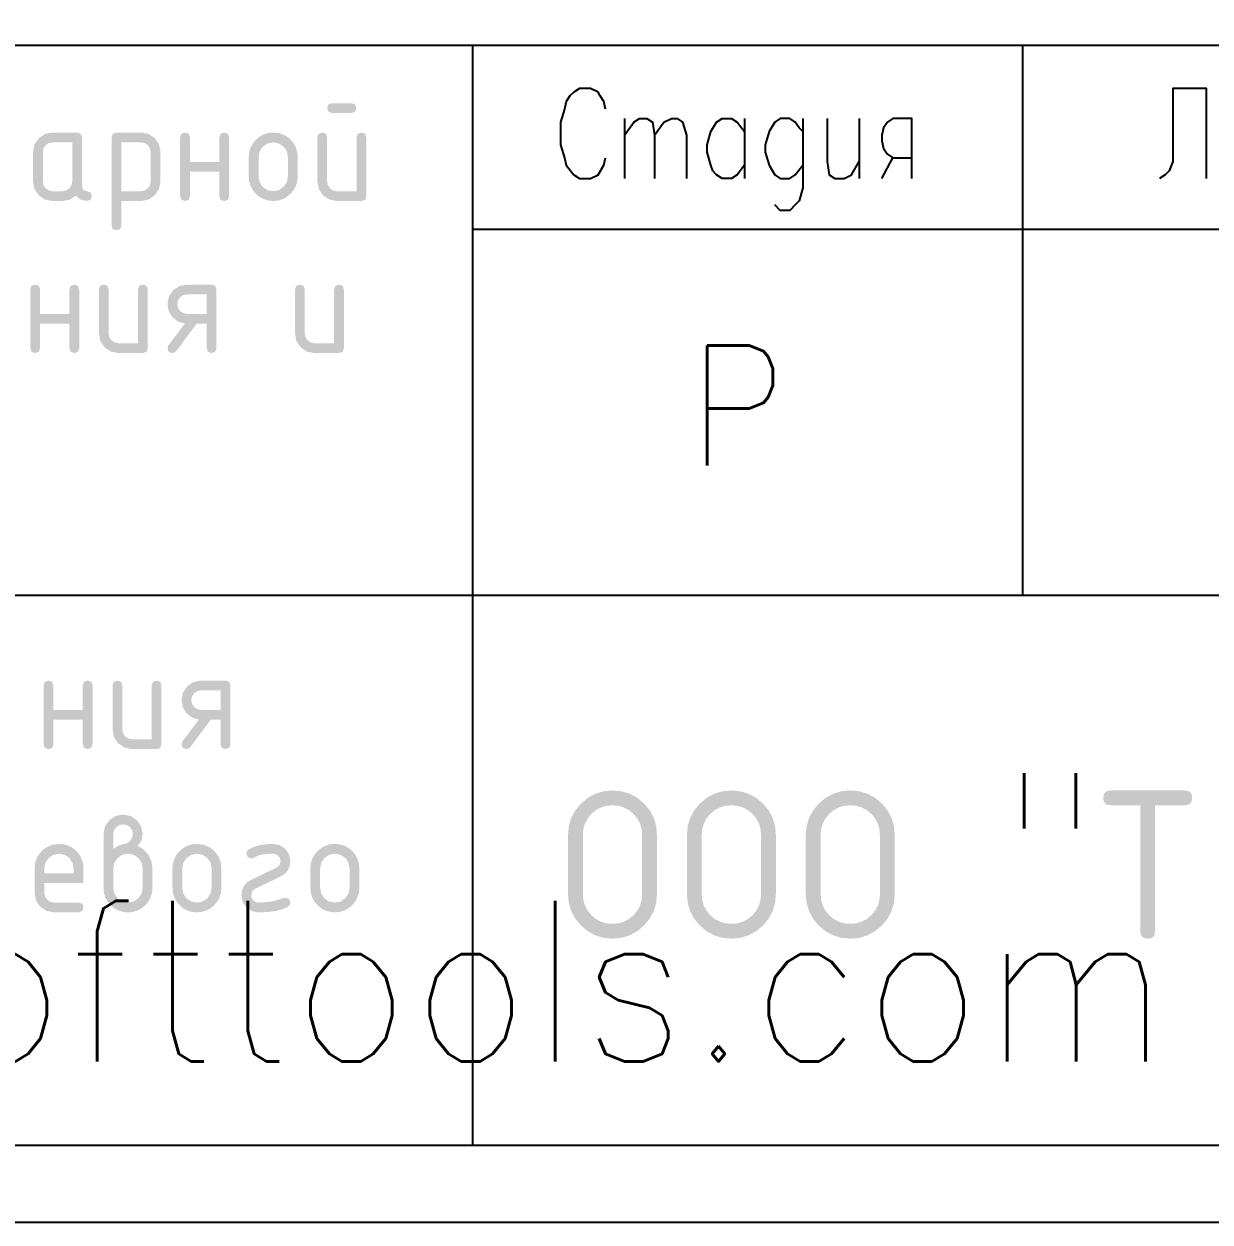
# Model space of a CAD drawing. Header units: millimetres. Extents: x 0 to 420, y 0 to 297.
# Drawn here: x 366.91 to 393.65, y 0 to 27.02 of the extents above; entities that cross this region are included whole.
import ezdxf

# ---------------------------------------------------------------- set-up
doc = ezdxf.new("R2010")
doc.units = ezdxf.units.MM
doc.layers.get('0').update_dxf_attribs({"linetype": 'CONTINUOUS'})
doc.styles.get("Standard").update_dxf_attribs({"font": 'STANDARD'})

# ---------------------------------------------------------------- blocks, each defined once
blk = doc.blocks.new('ABViewer')
at = {"color": 0, "true_color": 0x000001, "insert": (0, 0), "char_height": 0.05, "attachment_point": 1}
blk.add_mtext('ABViewer 16 trial version - www.cadsofttools.com', dxfattribs=at)

msp = doc.modelspace()

# ---------------------------------------------------------------- hatches: boundary and pattern name
at = {"true_color": 0x000007}
h = msp.add_hatch(color=0, dxfattribs=at)
h.paths.add_polyline_path([(374.630381, 24.463044), (374.630381, 23.139576), (374.602751, 23.056756), (374.520138, 23.029333), (373.968371, 23.029333), (373.797357, 23.061235), (373.655281, 23.157215), (373.559301, 23.299291), (373.527399, 23.470305), (373.527399, 24.463044), (373.554822, 24.545658), (373.637642, 24.573287), (373.720256, 24.545658), (373.747885, 24.463044), (373.747885, 23.470305), (373.764077, 23.386383), (373.812929, 23.314863), (373.884449, 23.266011), (373.968371, 23.249819), (374.409895, 23.249819), (374.409895, 24.463044), (374.437318, 24.545658), (374.520138, 24.573287), (374.602751, 24.545658)], flags=0)
h.paths.add_polyline_path([(374.297998, 25.014259), (373.858128, 25.014259), (373.775308, 25.041682), (373.747885, 25.124503), (373.775308, 25.207116), (373.858128, 25.234746), (374.297998, 25.234746), (374.380612, 25.207116), (374.408241, 25.124503), (374.380612, 25.041682)], flags=0)
h = msp.add_hatch(color=0, dxfattribs=at)
h.paths.add_polyline_path([(368.000144, 24.352801), (367.558621, 24.352801), (367.473803, 24.336678), (367.402627, 24.288309), (367.354258, 24.216927), (367.338135, 24.132315), (367.338135, 23.470305), (367.354327, 23.386383), (367.403178, 23.314863), (367.474698, 23.266011), (367.558621, 23.249819), (367.779658, 23.249819), (367.86427, 23.265942), (367.935652, 23.314312), (367.984021, 23.385487), (368.000144, 23.470305)], flags=0)
h.paths.add_polyline_path([(368.441117, 23.139576), (368.413487, 23.056756), (368.330874, 23.029333), (368.190796, 23.05841), (368.078417, 23.146191), (367.94268, 23.05841), (367.779658, 23.029333), (367.558621, 23.029333), (367.387606, 23.061235), (367.245531, 23.157215), (367.14955, 23.299291), (367.117649, 23.470305), (367.117649, 24.132315), (367.14955, 24.303123), (367.245531, 24.445405), (367.387606, 24.541179), (367.558621, 24.573287), (368.110387, 24.573287), (368.193001, 24.545658), (368.22063, 24.463044), (368.22063, 23.360062), (368.248053, 23.277242), (368.330874, 23.249819), (368.413487, 23.22219)], flags=0)
h = msp.add_hatch(color=0, dxfattribs=at)
h.paths.add_polyline_path([(368.887275, 24.463044), (368.914698, 24.545658), (368.997518, 24.573287), (369.549284, 24.573287), (369.720092, 24.541179), (369.862375, 24.445405), (369.958148, 24.303123), (369.990257, 24.132315), (369.990257, 23.470305), (369.958148, 23.300393), (369.862375, 23.157766), (369.720092, 23.061304), (369.549284, 23.029333), (369.107761, 23.029333), (369.107761, 22.478118), (369.080131, 22.395505), (368.997518, 22.367875), (368.914698, 22.395505), (368.887275, 22.478118)], flags=0)
h.paths.add_polyline_path([(369.107761, 24.352801), (369.107761, 23.249819), (369.549284, 23.249819), (369.633896, 23.265942), (369.705278, 23.314312), (369.753647, 23.385487), (369.769771, 23.470305), (369.769771, 24.132315), (369.753716, 24.217822), (369.70583, 24.28886), (369.634792, 24.336747), (369.549284, 24.352801)], flags=0)
for points in [[(370.654469, 23.690792), (370.654469, 23.139576), (370.626839, 23.056756), (370.544226, 23.029333), (370.461406, 23.056756), (370.433983, 23.139576), (370.433983, 24.463044), (370.461406, 24.545658), (370.544226, 24.573287), (370.626839, 24.545658), (370.654469, 24.463044), (370.654469, 23.911829), (371.316479, 23.911829), (371.316479, 24.463044), (371.343902, 24.545658), (371.426722, 24.573287), (371.509335, 24.545658), (371.536965, 24.463044), (371.536965, 23.139576), (371.509335, 23.056756), (371.426722, 23.029333), (371.343902, 23.056756), (371.316479, 23.139576), (371.316479, 23.690792)], [(367.275403, 20.261665), (367.275403, 19.710449), (367.247774, 19.627629), (367.16516, 19.600206), (367.08234, 19.627629), (367.054917, 19.710449), (367.054917, 21.033917), (367.08234, 21.116531), (367.16516, 21.14416), (367.247774, 21.116531), (367.275403, 21.033917), (367.275403, 20.482702), (367.937413, 20.482702), (367.937413, 21.033917), (367.964836, 21.116531), (368.047656, 21.14416), (368.130269, 21.116531), (368.157899, 21.033917), (368.157899, 19.710449), (368.130269, 19.627629), (368.047656, 19.600206), (367.964836, 19.627629), (367.937413, 19.710449), (367.937413, 20.261665)], [(369.704607, 21.033917), (369.704607, 19.710449), (369.676978, 19.627629), (369.594364, 19.600206), (369.042598, 19.600206), (368.871583, 19.632108), (368.729507, 19.728088), (368.633527, 19.870164), (368.601625, 20.041178), (368.601625, 21.033917), (368.629048, 21.116531), (368.711869, 21.14416), (368.794482, 21.116531), (368.822112, 21.033917), (368.822112, 20.041178), (368.838304, 19.957256), (368.887155, 19.885736), (368.958675, 19.836884), (369.042598, 19.820692), (369.484121, 19.820692), (369.484121, 21.033917), (369.511544, 21.116531), (369.594364, 21.14416), (369.676978, 21.116531)], [(374.125243, 21.033917), (374.125243, 19.710449), (374.097613, 19.627629), (374.015, 19.600206), (373.463233, 19.600206), (373.292219, 19.632108), (373.150143, 19.728088), (373.054163, 19.870164), (373.022261, 20.041178), (373.022261, 21.033917), (373.049684, 21.116531), (373.132504, 21.14416), (373.215118, 21.116531), (373.242747, 21.033917), (373.242747, 20.041178), (373.258939, 19.957256), (373.307791, 19.885736), (373.379311, 19.836884), (373.463233, 19.820692), (373.904757, 19.820692), (373.904757, 21.033917), (373.93218, 21.116531), (374.015, 21.14416), (374.097613, 21.116531)], [(367.576031, 11.32895), (367.576031, 10.777735), (367.548402, 10.694915), (367.465788, 10.667492), (367.382968, 10.694915), (367.355545, 10.777735), (367.355545, 12.101203), (367.382968, 12.183816), (367.465788, 12.211446), (367.548402, 12.183816), (367.576031, 12.101203), (367.576031, 11.549988), (368.238041, 11.549988), (368.238041, 12.101203), (368.265464, 12.183816), (368.348284, 12.211446), (368.430897, 12.183816), (368.458527, 12.101203), (368.458527, 10.777735), (368.430897, 10.694915), (368.348284, 10.667492), (368.265464, 10.694915), (368.238041, 10.777735), (368.238041, 11.32895)], [(370.013006, 12.101203), (370.013006, 10.777735), (369.985376, 10.694915), (369.902763, 10.667492), (369.350996, 10.667492), (369.179982, 10.699394), (369.037906, 10.795374), (368.941925, 10.93745), (368.910024, 11.108464), (368.910024, 12.101203), (368.937447, 12.183816), (369.020267, 12.211446), (369.10288, 12.183816), (369.13051, 12.101203), (369.13051, 11.108464), (369.146702, 11.024542), (369.195553, 10.953021), (369.267074, 10.90417), (369.350996, 10.887978), (369.79252, 10.887978), (369.79252, 12.101203), (369.819943, 12.183816), (369.902763, 12.211446), (369.985376, 12.183816)], [(391.242856, 9.567207), (391.253304, 9.640278), (391.28468, 9.692471), (391.337037, 9.723787), (391.410426, 9.734225), (393.081159, 9.734225), (393.154316, 9.723787), (393.206699, 9.692471), (393.238204, 9.640278), (393.248729, 9.567207), (393.238204, 9.493818), (393.206699, 9.441461), (393.154316, 9.410085), (393.081159, 9.399638), (392.413086, 9.399638), (392.413086, 6.558674), (392.402648, 6.485604), (392.371332, 6.433411), (392.319139, 6.402095), (392.246068, 6.391656), (392.172679, 6.402095), (392.120322, 6.433411), (392.088946, 6.485604), (392.078499, 6.558674), (392.078499, 9.399638), (391.410426, 9.399638), (391.337037, 9.410085), (391.28468, 9.441461), (391.253304, 9.493818)], [(372.807595, 7.315052), (372.890208, 7.287422), (372.917838, 7.204809), (372.902266, 7.14824), (372.856102, 7.106141), (372.73548, 7.052691), (372.586075, 7.014639), (372.407834, 6.991885), (372.200707, 6.984323), (372.052016, 7.012435), (371.927304, 7.096771), (371.842968, 7.221483), (371.814856, 7.370173), (371.828611, 7.482837), (371.869909, 7.578602), (371.938802, 7.65752), (372.035342, 7.719644), (372.606952, 7.995251), (372.674683, 8.053542), (372.697352, 8.142426), (372.685087, 8.205609), (372.648845, 8.259284), (372.59517, 8.295526), (372.531987, 8.307791), (372.367449, 8.301727), (372.252521, 8.284088), (372.173559, 8.256527), (372.087156, 8.210777), (372.035342, 8.197547), (371.958172, 8.23062), (371.925099, 8.307791), (371.939637, 8.361879), (371.983528, 8.404804), (372.090386, 8.458746), (372.21745, 8.49734), (372.364667, 8.520534), (372.531987, 8.528277), (372.680402, 8.499889), (372.804839, 8.415277), (372.88945, 8.290841), (372.917838, 8.142426), (372.903902, 8.029453), (372.862165, 7.933584), (372.792729, 7.854769), (372.695698, 7.792955), (372.129049, 7.520655), (372.058631, 7.460297), (372.035342, 7.370173), (372.0474, 7.306577), (372.083849, 7.253316), (372.13711, 7.216867), (372.200707, 7.204809), (372.503048, 7.230165), (372.765702, 7.306784)]]:
    msp.add_hatch(color=0, dxfattribs=at).paths.add_polyline_path(points, flags=0)
h = msp.add_hatch(color=0, dxfattribs=at)
h.paths.add_polyline_path([(371.980691, 23.580549), (371.980691, 24.022072), (371.990725, 24.132031), (372.020861, 24.23367), (372.071151, 24.326937), (372.141646, 24.411781), (372.226499, 24.482363), (372.319826, 24.532842), (372.421629, 24.563167), (372.531906, 24.573287), (372.643527, 24.563271), (372.746053, 24.533255), (372.839484, 24.483293), (372.92382, 24.413435), (372.993678, 24.329107), (373.043641, 24.235737), (373.073656, 24.133374), (373.083673, 24.022072), (373.083673, 23.580549), (373.073553, 23.470271), (373.043227, 23.368468), (372.992748, 23.275141), (372.922167, 23.190288), (372.837314, 23.119793), (372.743986, 23.069503), (372.642184, 23.039367), (372.531906, 23.029333), (372.421629, 23.039367), (372.319826, 23.069503), (372.226499, 23.119793), (372.141646, 23.190288), (372.071151, 23.275141), (372.020861, 23.368468), (371.990725, 23.470271)], flags=0)
h.paths.add_polyline_path([(372.863187, 23.580549), (372.863187, 24.022072), (372.838864, 24.148645), (372.766173, 24.255787), (372.658961, 24.328479), (372.531906, 24.352801), (372.40492, 24.328479), (372.298191, 24.255787), (372.225293, 24.148645), (372.201177, 24.022072), (372.201177, 23.580549), (372.225155, 23.452391), (372.297089, 23.345731), (372.403749, 23.273797), (372.531906, 23.249819), (372.658961, 23.273935), (372.766173, 23.346833), (372.838864, 23.453562)], flags=0)
h = msp.add_hatch(color=0, dxfattribs=at)
h.paths.add_polyline_path([(370.540799, 20.264972), (370.385081, 20.310861), (370.259128, 20.408839), (370.176032, 20.544025), (370.148334, 20.703188), (370.180235, 20.873996), (370.276216, 21.016278), (370.418291, 21.112052), (370.589306, 21.14416), (371.141072, 21.14416), (371.223686, 21.116531), (371.251315, 21.033917), (371.251315, 19.710449), (371.223686, 19.627629), (371.141072, 19.600206), (371.058252, 19.627629), (371.030829, 19.710449), (371.030829, 20.261665), (370.806485, 20.261665), (370.347322, 19.645406), (370.308117, 19.611437), (370.258577, 19.600206), (370.175757, 19.627629), (370.148334, 19.710449), (370.170382, 19.777146)], flags=0)
h.paths.add_polyline_path([(370.36882, 20.703188), (370.385012, 20.618852), (370.433863, 20.547745), (370.505383, 20.498894), (370.589306, 20.482702), (371.030829, 20.482702), (371.030829, 20.923674), (370.589306, 20.923674), (370.504488, 20.907551), (370.433312, 20.859182), (370.384943, 20.7878)], flags=0)
h = msp.add_hatch(color=0, dxfattribs=at)
h.paths.add_polyline_path([(370.856968, 11.332258), (370.70125, 11.378146), (370.575297, 11.476125), (370.492201, 11.61131), (370.464503, 11.770474), (370.496404, 11.941282), (370.592385, 12.083564), (370.73446, 12.179338), (370.905475, 12.211446), (371.457241, 12.211446), (371.539855, 12.183816), (371.567484, 12.101203), (371.567484, 10.777735), (371.539855, 10.694915), (371.457241, 10.667492), (371.374421, 10.694915), (371.346998, 10.777735), (371.346998, 11.32895), (371.122654, 11.32895), (370.663491, 10.712692), (370.624286, 10.678723), (370.574746, 10.667492), (370.491926, 10.694915), (370.464503, 10.777735), (370.486551, 10.844432)], flags=0)
h.paths.add_polyline_path([(370.684989, 11.770474), (370.701181, 11.686138), (370.750032, 11.615031), (370.821552, 11.56618), (370.905475, 11.549988), (371.346998, 11.549988), (371.346998, 11.99096), (370.905475, 11.99096), (370.820657, 11.974837), (370.749481, 11.926468), (370.701112, 11.855085)], flags=0)
h = msp.add_hatch(color=0, dxfattribs=at)
h.paths.add_polyline_path([(380.84865, 7.394317), (380.84865, 8.731565), (380.836471, 8.866647), (380.800005, 8.990774), (380.739354, 9.103945), (380.654622, 9.206161), (380.552415, 9.290807), (380.439303, 9.351269), (380.31534, 9.387545), (380.180577, 9.399638), (380.045408, 9.387545), (379.921092, 9.351269), (379.807731, 9.290807), (379.705429, 9.206161), (379.620783, 9.103945), (379.560322, 8.990774), (379.524045, 8.866647), (379.511953, 8.731565), (379.511953, 7.394317), (379.524045, 7.259148), (379.560322, 7.134832), (379.620783, 7.021471), (379.705429, 6.919169), (379.807731, 6.834523), (379.921092, 6.774062), (380.045408, 6.737785), (380.180577, 6.725692), (380.31534, 6.737785), (380.439303, 6.774062), (380.552415, 6.834523), (380.654622, 6.919169), (380.739354, 7.021471), (380.800005, 7.134832), (380.836471, 7.259148)], flags=0)
h.paths.add_polyline_path([(381.183237, 7.394317), (381.164849, 7.194337), (381.109719, 7.009499), (381.017899, 6.839854), (380.88944, 6.685454), (380.734806, 6.556762), (380.565187, 6.464968), (380.380478, 6.409967), (380.180577, 6.391656), (379.980279, 6.409967), (379.795277, 6.464968), (379.625572, 6.556762), (379.471163, 6.685454), (379.342471, 6.839854), (379.250677, 7.009499), (379.195676, 7.194337), (379.177365, 7.394317), (379.177365, 8.731565), (379.195676, 8.931466), (379.250677, 9.116175), (379.342471, 9.285795), (379.471163, 9.440428), (379.625572, 9.568887), (379.795277, 9.660707), (379.980279, 9.715837), (380.180577, 9.734225), (380.381271, 9.715932), (380.566565, 9.661052), (380.736357, 9.569584), (380.890542, 9.44153), (381.018596, 9.287422), (381.110064, 9.11776), (381.164944, 8.932491), (381.183237, 8.731565)], flags=0)
h = msp.add_hatch(color=0, dxfattribs=at)
h.paths.add_polyline_path([(383.528908, 7.394317), (383.528908, 8.731565), (383.51673, 8.866647), (383.480264, 8.990774), (383.419613, 9.103945), (383.334881, 9.206161), (383.232673, 9.290807), (383.119562, 9.351269), (382.995599, 9.387545), (382.860836, 9.399638), (382.725667, 9.387545), (382.601351, 9.351269), (382.48799, 9.290807), (382.385688, 9.206161), (382.301042, 9.103945), (382.240581, 8.990774), (382.204304, 8.866647), (382.192211, 8.731565), (382.192211, 7.394317), (382.204304, 7.259148), (382.240581, 7.134832), (382.301042, 7.021471), (382.385688, 6.919169), (382.48799, 6.834523), (382.601351, 6.774062), (382.725667, 6.737785), (382.860836, 6.725692), (382.995599, 6.737785), (383.119562, 6.774062), (383.232673, 6.834523), (383.334881, 6.919169), (383.419613, 7.021471), (383.480264, 7.134832), (383.51673, 7.259148)], flags=0)
h.paths.add_polyline_path([(383.863496, 7.394317), (383.845108, 7.194337), (383.789978, 7.009499), (383.698157, 6.839854), (383.569698, 6.685454), (383.415065, 6.556762), (383.245446, 6.464968), (383.060737, 6.409967), (382.860836, 6.391656), (382.660538, 6.409967), (382.475536, 6.464968), (382.305831, 6.556762), (382.151421, 6.685454), (382.02273, 6.839854), (381.930935, 7.009499), (381.875934, 7.194337), (381.857624, 7.394317), (381.857624, 8.731565), (381.875934, 8.931466), (381.930935, 9.116175), (382.02273, 9.285795), (382.151421, 9.440428), (382.305831, 9.568887), (382.475536, 9.660707), (382.660538, 9.715837), (382.860836, 9.734225), (383.06153, 9.715932), (383.246824, 9.661052), (383.416616, 9.569584), (383.570801, 9.44153), (383.698855, 9.287422), (383.790322, 9.11776), (383.845203, 8.932491), (383.863496, 8.731565)], flags=0)
h = msp.add_hatch(color=0, dxfattribs=at)
h.paths.add_polyline_path([(386.209167, 7.394317), (386.209167, 8.731565), (386.196989, 8.866647), (386.160523, 8.990774), (386.099872, 9.103945), (386.015139, 9.206161), (385.912932, 9.290807), (385.799821, 9.351269), (385.675858, 9.387545), (385.541094, 9.399638), (385.405926, 9.387545), (385.28161, 9.351269), (385.168249, 9.290807), (385.065947, 9.206161), (384.981301, 9.103945), (384.920839, 8.990774), (384.884562, 8.866647), (384.87247, 8.731565), (384.87247, 7.394317), (384.884562, 7.259148), (384.920839, 7.134832), (384.981301, 7.021471), (385.065947, 6.919169), (385.168249, 6.834523), (385.28161, 6.774062), (385.405926, 6.737785), (385.541094, 6.725692), (385.675858, 6.737785), (385.799821, 6.774062), (385.912932, 6.834523), (386.015139, 6.919169), (386.099872, 7.021471), (386.160523, 7.134832), (386.196989, 7.259148)], flags=0)
h.paths.add_polyline_path([(386.543755, 7.394317), (386.525367, 7.194337), (386.470237, 7.009499), (386.378416, 6.839854), (386.249957, 6.685454), (386.095324, 6.556762), (385.925705, 6.464968), (385.740996, 6.409967), (385.541094, 6.391656), (385.340796, 6.409967), (385.155795, 6.464968), (384.986089, 6.556762), (384.83168, 6.685454), (384.702989, 6.839854), (384.611194, 7.009499), (384.556193, 7.194337), (384.537883, 7.394317), (384.537883, 8.731565), (384.556193, 8.931466), (384.611194, 9.116175), (384.702989, 9.285795), (384.83168, 9.440428), (384.986089, 9.568887), (385.155795, 9.660707), (385.340796, 9.715837), (385.541094, 9.734225), (385.741788, 9.715932), (385.927083, 9.661052), (386.096874, 9.569584), (386.25106, 9.44153), (386.379114, 9.287422), (386.470581, 9.11776), (386.525461, 8.932491), (386.543755, 8.731565)], flags=0)
h = msp.add_hatch(color=0, dxfattribs=at)
h.paths.add_polyline_path([(368.926385, 8.418034), (369.060881, 8.500647), (369.183802, 8.528277), (369.249466, 8.547362), (369.310582, 8.604896), (369.353508, 8.676829), (369.367908, 8.748763), (369.351854, 8.834752), (369.303967, 8.905859), (369.23286, 8.953264), (369.146871, 8.969249), (369.062053, 8.953126), (368.990877, 8.904757), (368.942508, 8.833581), (368.926385, 8.748763)], flags=0)
h.paths.add_polyline_path([(369.478151, 8.483077), (369.614095, 8.400739), (369.719032, 8.280781), (369.786281, 8.135536), (369.80888, 7.977061), (369.80888, 7.535538), (369.79876, 7.424632), (369.768435, 7.322562), (369.717956, 7.229278), (369.647374, 7.144726), (369.562522, 7.07455), (369.469194, 7.024424), (369.367391, 6.994348), (369.257114, 6.984323), (369.146208, 6.994356), (369.044138, 7.024492), (368.950854, 7.074782), (368.866302, 7.145277), (368.796126, 7.23013), (368.746, 7.323458), (368.715924, 7.42526), (368.705899, 7.535538), (368.705899, 8.748763), (368.737869, 8.919571), (368.834332, 9.061853), (368.976959, 9.157627), (369.146871, 9.189735), (369.317954, 9.157489), (369.460512, 9.060751), (369.556286, 8.918399), (369.588394, 8.748763), (369.560765, 8.598763)], flags=0)
h.paths.add_polyline_path([(369.588394, 7.535538), (369.588394, 7.977061), (369.564141, 8.103634), (369.491932, 8.210777), (369.385271, 8.283468), (369.257114, 8.307791), (369.128956, 8.283468), (369.022296, 8.210777), (368.950363, 8.103634), (368.926385, 7.977061), (368.926385, 7.535538), (368.950363, 7.40738), (369.022296, 7.30072), (369.128956, 7.228787), (369.257114, 7.204809), (369.385271, 7.228924), (369.491932, 7.301823), (369.564141, 7.408552)], flags=0)
h = msp.add_hatch(color=0, dxfattribs=at)
h.paths.add_polyline_path([(367.702635, 8.307791), (367.575649, 8.283468), (367.46892, 8.210777), (367.396022, 8.103634), (367.371906, 7.977061), (367.371906, 7.866818), (368.033916, 7.866818), (368.033916, 7.977061), (368.009593, 8.103634), (367.936902, 8.210777), (367.82969, 8.283468)], flags=0)
h.paths.add_polyline_path([(367.371906, 7.645781), (367.371906, 7.425295), (367.388098, 7.341372), (367.436949, 7.269852), (367.50847, 7.221001), (367.592392, 7.204809), (368.144159, 7.204809), (368.226772, 7.177179), (368.254402, 7.094566), (368.226772, 7.011746), (368.144159, 6.984323), (367.592392, 6.984323), (367.421378, 7.016224), (367.279302, 7.112205), (367.183322, 7.25428), (367.15142, 7.425295), (367.15142, 7.977061), (367.161454, 8.08702), (367.19159, 8.188659), (367.24188, 8.281926), (367.312375, 8.366771), (367.397228, 8.437352), (367.490555, 8.487831), (367.592358, 8.518157), (367.702635, 8.528277), (367.814256, 8.51826), (367.916782, 8.488245), (368.010213, 8.438282), (368.094549, 8.368424), (368.164407, 8.284097), (368.21437, 8.190726), (368.244385, 8.088364), (368.254402, 7.977061), (368.254402, 7.645781)], flags=0)
h = msp.add_hatch(color=0, dxfattribs=at)
h.paths.add_polyline_path([(370.260377, 7.535538), (370.260377, 7.977061), (370.270411, 8.08702), (370.300547, 8.188659), (370.350837, 8.281926), (370.421332, 8.366771), (370.506185, 8.437352), (370.599513, 8.487831), (370.701315, 8.518157), (370.811593, 8.528277), (370.923214, 8.51826), (371.02574, 8.488245), (371.119171, 8.438282), (371.203507, 8.368424), (371.273365, 8.284097), (371.323327, 8.190726), (371.353342, 8.088364), (371.363359, 7.977061), (371.363359, 7.535538), (371.353239, 7.42526), (371.322914, 7.323458), (371.272434, 7.23013), (371.201853, 7.145277), (371.117, 7.074782), (371.023673, 7.024492), (370.92187, 6.994356), (370.811593, 6.984323), (370.701315, 6.994356), (370.599513, 7.024492), (370.506185, 7.074782), (370.421332, 7.145277), (370.350837, 7.23013), (370.300547, 7.323458), (370.270411, 7.42526)], flags=0)
h.paths.add_polyline_path([(371.142873, 7.535538), (371.142873, 7.977061), (371.118551, 8.103634), (371.045859, 8.210777), (370.938648, 8.283468), (370.811593, 8.307791), (370.684606, 8.283468), (370.577877, 8.210777), (370.504979, 8.103634), (370.480863, 7.977061), (370.480863, 7.535538), (370.504841, 7.40738), (370.576775, 7.30072), (370.683435, 7.228787), (370.811593, 7.204809), (370.938648, 7.228924), (371.045859, 7.301823), (371.118551, 7.408552)], flags=0)
h = msp.add_hatch(color=0, dxfattribs=at)
h.paths.add_polyline_path([(373.369335, 7.535538), (373.369335, 7.977061), (373.379369, 8.08702), (373.409505, 8.188659), (373.459794, 8.281926), (373.53029, 8.366771), (373.615142, 8.437352), (373.70847, 8.487831), (373.810272, 8.518157), (373.92055, 8.528277), (374.032171, 8.51826), (374.134697, 8.488245), (374.228128, 8.438282), (374.312464, 8.368424), (374.382322, 8.284097), (374.432284, 8.190726), (374.4623, 8.088364), (374.472316, 7.977061), (374.472316, 7.535538), (374.462197, 7.42526), (374.431871, 7.323458), (374.381392, 7.23013), (374.31081, 7.145277), (374.225958, 7.074782), (374.13263, 7.024492), (374.030827, 6.994356), (373.92055, 6.984323), (373.810272, 6.994356), (373.70847, 7.024492), (373.615142, 7.074782), (373.53029, 7.145277), (373.459794, 7.23013), (373.409505, 7.323458), (373.379369, 7.42526)], flags=0)
h.paths.add_polyline_path([(374.25183, 7.535538), (374.25183, 7.977061), (374.227508, 8.103634), (374.154816, 8.210777), (374.047605, 8.283468), (373.92055, 8.307791), (373.793564, 8.283468), (373.686835, 8.210777), (373.613936, 8.103634), (373.589821, 7.977061), (373.589821, 7.535538), (373.613799, 7.40738), (373.685732, 7.30072), (373.792392, 7.228787), (373.92055, 7.204809), (374.047605, 7.228924), (374.154816, 7.301823), (374.227508, 7.408552)], flags=0)

# ---------------------------------------------------------------- linework, layer by layer
at = {"color": 0, "true_color": 0x000007}
for points in [[(0.211668, 0), (420.073667, 0), (420.073667, 296.925999), (0.211668, 296.925999)], [(7.239002, 1.735667), (418.338, 1.735667), (418.338, 295.190332), (7.239002, 295.190332)]]:
    msp.add_lwpolyline(points, close=True, dxfattribs=at)
for points in [[(265.472334, 26.543), (418.338, 26.543)], [(377.020667, 26.543), (377.020667, 1.735667)], [(389.424333, 26.543), (389.424333, 14.139333)], [(380.026333, 25.103667), (379.984, 25.273), (379.899333, 25.4), (379.857, 25.484667), (379.687667, 25.569333), (379.433667, 25.569333), (379.306667, 25.484667), (379.222, 25.4), (379.137333, 25.273), (379.095, 25.103667), (379.010333, 24.807333), (379.010333, 24.299333), (379.095, 24.003), (379.137333, 23.833667), (379.306667, 23.622), (379.433667, 23.537333), (379.687667, 23.537333), (379.857, 23.622), (379.984, 23.833667), (380.026333, 24.003)], [(393.573, 23.537333), (393.573, 25.569333), (392.811, 25.569333), (392.811, 23.918333), (392.726333, 23.706667), (392.641667, 23.622), (392.514667, 23.537333)], [(380.449667, 24.892), (380.449667, 23.537333)], [(380.449667, 24.511), (380.661333, 24.807333), (380.788333, 24.892), (380.957667, 24.892), (381.084667, 24.807333), (381.127, 24.511), (381.127, 23.537333)], [(381.127, 24.511), (381.338667, 24.807333), (381.508, 24.892), (381.635, 24.892), (381.762, 24.807333), (381.846667, 24.511), (381.846667, 23.537333)], [(383.159, 23.833667), (382.989667, 23.622), (382.862667, 23.537333), (382.651, 23.537333), (382.524, 23.622), (382.439333, 23.706667), (382.397, 23.833667), (382.312333, 24.13), (382.312333, 24.299333), (382.397, 24.595667), (382.524, 24.807333), (382.651, 24.892), (382.862667, 24.892), (382.989667, 24.807333), (383.159, 24.595667)], [(383.159, 24.892), (383.159, 23.537333)], [(384.471333, 24.595667), (384.386667, 24.680333), (384.302, 24.807333), (384.175, 24.892), (383.963333, 24.892), (383.836333, 24.807333), (383.709333, 24.595667), (383.624667, 24.299333), (383.624667, 24.13), (383.709333, 23.833667), (383.836333, 23.622), (383.963333, 23.537333), (384.175, 23.537333), (384.302, 23.622), (384.471333, 23.833667)], [(384.471333, 24.892), (384.471333, 23.325667), (384.386667, 23.029333), (384.302, 22.944667), (384.175, 22.817667), (383.963333, 22.817667), (383.836333, 22.944667)], [(385.021667, 24.892), (385.021667, 23.918333), (385.064, 23.622), (385.191, 23.537333), (385.402667, 23.537333), (385.572, 23.622), (385.741333, 23.918333)], [(385.741333, 24.892), (385.741333, 23.537333)], [(386.926667, 23.537333), (386.926667, 24.892), (386.503333, 24.892), (386.376333, 24.807333), (386.291667, 24.680333), (386.249333, 24.511), (386.249333, 24.384), (386.291667, 24.214667), (386.376333, 24.087667), (386.503333, 24.003), (386.926667, 24.003)], [(386.249333, 23.537333), (386.503333, 24.003)], [(377.020667, 22.394333), (418.338, 22.394333)], [(319.193334, 14.139333), (418.338, 14.139333)], [(265.472334, 1.735667), (418.338, 1.735667)]]:
    msp.add_lwpolyline(points, dxfattribs=at)

# ---------------------------------------------------------------- block references
at = {"color": 0, "true_color": 0x000000, "xscale": 72.47926, "yscale": 72.47926}
msp.add_blockref('ABViewer', (280.119667, 7.247926), dxfattribs=at)

# ---------------------------------------------------------------- texts
at = {"color": 0, "true_color": 0x000007, "attachment_point": 1}
for s, insert, char_height, width in [('P', (381.889007, 19.768977), 2.70864, 1.50479996), ('"', (388.876729, 10.120336), 3.728685, 1.24289501)]:
    msp.add_mtext(s, dxfattribs=dict(at, insert=insert, char_height=char_height, width=width))

doc.saveas('drawing.dxf')
